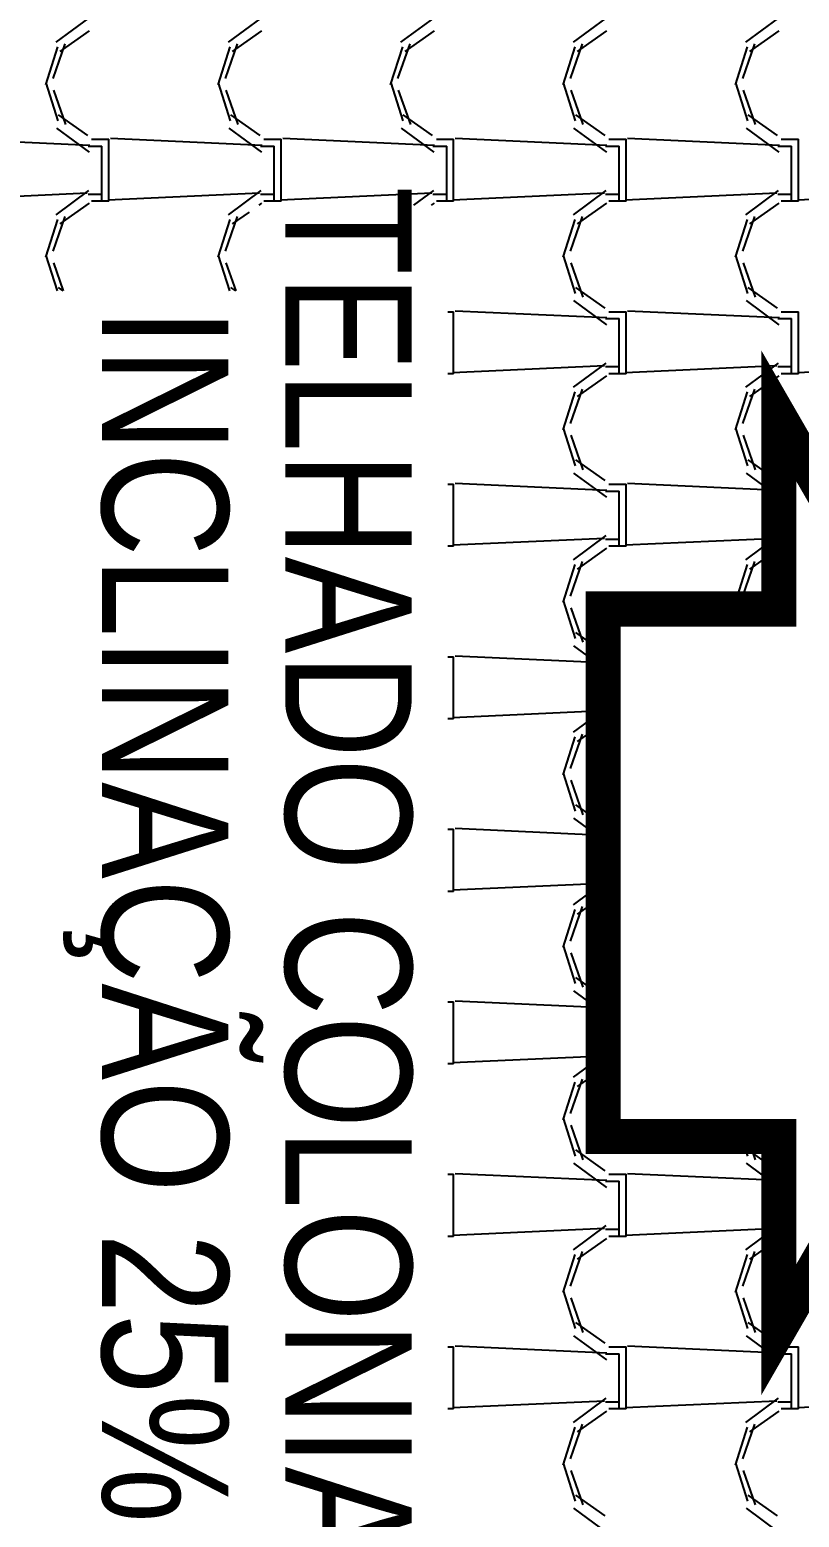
# Model space of a CAD drawing. Header units: millimetres. Extents: x -336 to -33, y -135 to 770.
# Drawn here: x -308.915 to -307.576, y 714.921 to 717.507 of the extents above; entities that cross this region are included whole.
import ezdxf
from ezdxf.enums import TextEntityAlignment as Align

# ---------------------------------------------------------------- set-up
doc = ezdxf.new("R2010")
doc.units = ezdxf.units.MM
doc.header["$LTSCALE"] = 50
doc.header["$MEASUREMENT"] = 0
doc.layers.get('0').update_dxf_attribs({"linetype": 'CONTINUOUS'})
doc.layers.add('-HIDRO', color=8, linetype='CONTINUOUS')
doc.layers.add('E-txt-g', color=3, linetype='CONTINUOUS')
doc.layers.add('E-Lay-9', color=9, linetype='CONTINUOUS', lineweight=9)
doc.layers.add('E-Txt-W', color=7, linetype='CONTINUOUS', lineweight=20)
doc.styles.add('F2', font='swissc.ttf')
doc.styles.add('REG60', font='romans.shx', dxfattribs={"width": 0.8, "height": 0.15})
doc.styles.add('REG80', font='romans.shx', dxfattribs={"width": 0.8, "height": 0.2})

# ---------------------------------------------------------------- blocks, each defined once
blk = doc.blocks.new('TXT-AMB75')
at = {"layer": 'E-txt-g', "style": 'REG80', "width": 0.8, "flags": 8}
blk.add_attdef('TXT', text='', height=0.2, dxfattribs=at).set_placement((0.0055, 0.2964), align=Align.CENTER)
at = {"layer": 'E-Txt-W', "style": 'REG60', "width": 0.8, "flags": 8}
blk.add_attdef('TXT', text='', height=0.15, dxfattribs=at).set_placement((0.0055, 0.0271), align=Align.CENTER)
blk = doc.blocks.new('Seta')
at = {"const_width": 2}
blk.add_lwpolyline([(10, 15), (10, 25.981), (25, 0), (10, -25.981), (10, -15), (0, -15), (0, 15)], close=True, dxfattribs=at)

msp = doc.modelspace()

# ---------------------------------------------------------------- linework, layer by layer
at = {"layer": '-HIDRO', "linetype": 'Continuous'}
for p, q in [((-308.8126, 717.5275), (-308.8696, 717.4855)), ((-308.5126, 717.5275), (-308.5696, 717.4855)), ((-308.2126, 717.5275), (-308.2696, 717.4855)), ((-307.9126, 717.5275), (-307.9696, 717.4855)), ((-307.6126, 717.5275), (-307.6696, 717.4855)), ((-308.8115, 717.5054), (-308.8625, 717.4694)), ((-308.5115, 717.5054), (-308.5625, 717.4694)), ((-308.2115, 717.5054), (-308.2625, 717.4694)), ((-307.9115, 717.5054), (-307.9625, 717.4694)), ((-307.6115, 717.5054), (-307.6625, 717.4694)), ((-308.8666, 717.4774), (-308.8876, 717.4114)), ((-308.8538, 717.4824), (-308.8748, 717.4224)), ((-308.5666, 717.4774), (-308.5876, 717.4114)), ((-308.5538, 717.4824), (-308.5748, 717.4224)), ((-308.2666, 717.4774), (-308.2876, 717.4114)), ((-308.2538, 717.4824), (-308.2748, 717.4224)), ((-307.9666, 717.4774), (-307.9876, 717.4114)), ((-307.9538, 717.4824), (-307.9748, 717.4224)), ((-307.6666, 717.4774), (-307.6876, 717.4114)), ((-307.6538, 717.4824), (-307.6748, 717.4224)), ((-308.8869, 717.4146), (-308.8659, 717.3486)), ((-308.5869, 717.4146), (-308.5659, 717.3486)), ((-308.2869, 717.4146), (-308.2659, 717.3486)), ((-307.9869, 717.4146), (-307.9659, 717.3486)), ((-307.6869, 717.4146), (-307.6659, 717.3486)), ((-308.8737, 717.4021), (-308.8527, 717.3421)), ((-308.5737, 717.4021), (-308.5527, 717.3421)), ((-308.2737, 717.4021), (-308.2527, 717.3421)), ((-307.9737, 717.4021), (-307.9527, 717.3421)), ((-307.6737, 717.4021), (-307.6527, 717.3421)), ((-308.8656, 717.3592), (-308.8146, 717.3232)), ((-308.5656, 717.3592), (-308.5146, 717.3232)), ((-308.2656, 717.3592), (-308.2146, 717.3232)), ((-307.9656, 717.3592), (-307.9146, 717.3232)), ((-307.6656, 717.3592), (-307.6146, 717.3232)), ((-308.8686, 717.3361), (-308.8116, 717.2941)), ((-308.5686, 717.3361), (-308.5116, 717.2941)), ((-308.2686, 717.3361), (-308.2116, 717.2941)), ((-307.9686, 717.3361), (-307.9116, 717.2941)), ((-307.6686, 717.3361), (-307.6116, 717.2941)), ((-308.8106, 717.306), (-309.0746, 717.318)), ((-308.8134, 717.3049), (-308.7894, 717.3049)), ((-308.8074, 717.3169), (-308.7774, 717.3169)), ((-308.7894, 717.2209), (-308.7894, 717.3049)), ((-308.7774, 717.2209), (-308.7774, 717.3169)), ((-308.5106, 717.306), (-308.7746, 717.318)), ((-308.5134, 717.3049), (-308.4894, 717.3049)), ((-308.5074, 717.3169), (-308.4774, 717.3169)), ((-308.4894, 717.2209), (-308.4894, 717.3049)), ((-308.4774, 717.2209), (-308.4774, 717.3169)), ((-308.2106, 717.306), (-308.4746, 717.318)), ((-308.2134, 717.3049), (-308.1894, 717.3049)), ((-308.2074, 717.3169), (-308.1774, 717.3169)), ((-308.1894, 717.2209), (-308.1894, 717.3049)), ((-308.1774, 717.2209), (-308.1774, 717.3169)), ((-307.9106, 717.306), (-308.1746, 717.318)), ((-307.9134, 717.3049), (-307.8894, 717.3049)), ((-307.9074, 717.3169), (-307.8774, 717.3169)), ((-307.8894, 717.2209), (-307.8894, 717.3049)), ((-307.8774, 717.2209), (-307.8774, 717.3169)), ((-307.6106, 717.306), (-307.8746, 717.318)), ((-307.6134, 717.3049), (-307.5894, 717.3049)), ((-307.6074, 717.3169), (-307.5774, 717.3169)), ((-307.5894, 717.2209), (-307.5894, 717.3049)), ((-307.5774, 717.2209), (-307.5774, 717.3169)), ((-308.8126, 717.2275), (-308.8696, 717.1855)), ((-308.5126, 717.2275), (-308.5696, 717.1855)), ((-308.2126, 717.2275), (-308.2474, 717.2019)), ((-307.9126, 717.2275), (-307.9696, 717.1855)), ((-307.6126, 717.2275), (-307.6696, 717.1855)), ((-308.8151, 717.2227), (-309.0791, 717.2107)), ((-308.8115, 717.2054), (-308.8625, 717.1694)), ((-308.7894, 717.2209), (-308.8134, 717.2209)), ((-308.7774, 717.2089), (-308.8074, 717.2089)), ((-308.7894, 717.2089), (-308.7894, 717.2209)), ((-308.5151, 717.2227), (-308.7791, 717.2107)), ((-308.7774, 717.2089), (-308.7774, 717.2209)), ((-308.5115, 717.2054), (-308.5164, 717.2019)), ((-308.4894, 717.2209), (-308.5134, 717.2209)), ((-308.4774, 717.2089), (-308.5074, 717.2089)), ((-308.4894, 717.2089), (-308.4894, 717.2209)), ((-308.2151, 717.2227), (-308.4791, 717.2107)), ((-308.4774, 717.2089), (-308.4774, 717.2209)), ((-308.2115, 717.2054), (-308.2163, 717.2019)), ((-308.1894, 717.2209), (-308.2134, 717.2209)), ((-308.1774, 717.2089), (-308.2074, 717.2089)), ((-308.1894, 717.2089), (-308.1894, 717.2209)), ((-307.9151, 717.2227), (-308.1791, 717.2107)), ((-308.1774, 717.2089), (-308.1774, 717.2209)), ((-307.9115, 717.2054), (-307.9625, 717.1694)), ((-307.8894, 717.2209), (-307.9134, 717.2209)), ((-307.8774, 717.2089), (-307.9074, 717.2089)), ((-307.8894, 717.2089), (-307.8894, 717.2209)), ((-307.6151, 717.2227), (-307.8791, 717.2107)), ((-307.8774, 717.2089), (-307.8774, 717.2209)), ((-307.6115, 717.2054), (-307.6625, 717.1694)), ((-307.5894, 717.2209), (-307.6134, 717.2209)), ((-307.5774, 717.2089), (-307.6074, 717.2089)), ((-307.5894, 717.2089), (-307.5894, 717.2209)), ((-307.3151, 717.2227), (-307.5791, 717.2107)), ((-307.5774, 717.2089), (-307.5774, 717.2209)), ((-308.8666, 717.1774), (-308.8876, 717.1114)), ((-308.8538, 717.1824), (-308.8748, 717.1224)), ((-308.5666, 717.1774), (-308.5876, 717.1114)), ((-308.5538, 717.1824), (-308.5748, 717.1224)), ((-308.5332, 717.19), (-308.5625, 717.1694)), ((-307.9666, 717.1774), (-307.9876, 717.1114)), ((-307.9538, 717.1824), (-307.9748, 717.1224)), ((-307.6666, 717.1774), (-307.6876, 717.1114)), ((-307.6538, 717.1824), (-307.6748, 717.1224)), ((-308.8869, 717.1146), (-308.8673, 717.0533)), ((-308.8737, 717.1021), (-308.8566, 717.0533)), ((-308.5869, 717.1146), (-308.5673, 717.0533)), ((-308.5737, 717.1021), (-308.5566, 717.0533)), ((-307.9869, 717.1146), (-307.9659, 717.0486)), ((-307.9737, 717.1021), (-307.9527, 717.0421)), ((-307.6869, 717.1146), (-307.6659, 717.0486)), ((-307.6737, 717.1021), (-307.6527, 717.0421)), ((-308.8656, 717.0592), (-308.8571, 717.0533)), ((-308.5656, 717.0592), (-308.5571, 717.0533)), ((-307.9656, 717.0592), (-307.9146, 717.0232)), ((-307.6656, 717.0592), (-307.6146, 717.0232)), ((-307.9686, 717.0361), (-307.9116, 716.9941)), ((-307.6686, 717.0361), (-307.6116, 716.9941)), ((-308.1874, 717.0169), (-308.1774, 717.0169)), ((-308.1774, 716.9209), (-308.1774, 717.0169)), ((-307.9106, 717.006), (-308.1746, 717.018)), ((-307.9134, 717.0049), (-307.8894, 717.0049)), ((-307.9074, 717.0169), (-307.8774, 717.0169)), ((-307.8894, 716.9209), (-307.8894, 717.0049)), ((-307.8774, 716.9209), (-307.8774, 717.0169)), ((-307.6106, 717.006), (-307.8746, 717.018)), ((-307.6134, 717.0049), (-307.5894, 717.0049)), ((-307.6074, 717.0169), (-307.5774, 717.0169)), ((-307.5894, 716.9209), (-307.5894, 717.0049)), ((-307.5774, 716.9209), (-307.5774, 717.0169)), ((-307.9151, 716.9227), (-308.1791, 716.9107)), ((-308.1774, 716.9089), (-308.1774, 716.9209)), ((-307.9126, 716.9275), (-307.9696, 716.8855)), ((-307.8894, 716.9209), (-307.9134, 716.9209)), ((-307.8894, 716.9089), (-307.8894, 716.9209)), ((-307.6151, 716.9227), (-307.8791, 716.9107)), ((-307.8774, 716.9089), (-307.8774, 716.9209)), ((-307.6126, 716.9275), (-307.6696, 716.8855)), ((-307.5894, 716.9209), (-307.6134, 716.9209)), ((-307.5894, 716.9089), (-307.5894, 716.9209)), ((-307.3151, 716.9227), (-307.5791, 716.9107)), ((-307.5774, 716.9089), (-307.5774, 716.9209)), ((-308.1774, 716.9089), (-308.1874, 716.9089)), ((-307.9115, 716.9054), (-307.9625, 716.8694)), ((-307.8774, 716.9089), (-307.9074, 716.9089)), ((-307.6115, 716.9054), (-307.6625, 716.8694)), ((-307.5774, 716.9089), (-307.6074, 716.9089)), ((-307.9666, 716.8774), (-307.9876, 716.8114)), ((-307.9538, 716.8824), (-307.9748, 716.8224)), ((-307.6666, 716.8774), (-307.6876, 716.8114)), ((-307.6538, 716.8824), (-307.6748, 716.8224)), ((-307.9869, 716.8146), (-307.9659, 716.7486)), ((-307.6869, 716.8146), (-307.6659, 716.7486)), ((-307.9737, 716.8021), (-307.9527, 716.7421)), ((-307.6737, 716.8021), (-307.6527, 716.7421)), ((-307.9686, 716.7361), (-307.9116, 716.6941)), ((-307.9656, 716.7592), (-307.9146, 716.7232)), ((-307.6686, 716.7361), (-307.6116, 716.6941)), ((-307.6656, 716.7592), (-307.6146, 716.7232)), ((-308.1874, 716.7169), (-308.1774, 716.7169)), ((-308.1774, 716.6209), (-308.1774, 716.7169)), ((-307.9106, 716.706), (-308.1746, 716.718)), ((-307.9074, 716.7169), (-307.8774, 716.7169)), ((-307.8774, 716.6209), (-307.8774, 716.7169)), ((-307.6115, 716.706), (-307.8746, 716.718)), ((-307.9134, 716.7049), (-307.8894, 716.7049)), ((-307.8894, 716.6209), (-307.8894, 716.7049)), ((-307.6134, 716.7049), (-307.6115, 716.7049)), ((-308.1774, 716.6089), (-308.1874, 716.6089)), ((-307.9151, 716.6227), (-308.1791, 716.6107)), ((-308.1774, 716.6089), (-308.1774, 716.6209)), ((-307.9126, 716.6275), (-307.9696, 716.5855)), ((-307.9115, 716.6054), (-307.9625, 716.5694)), ((-307.8894, 716.6209), (-307.9134, 716.6209)), ((-307.8774, 716.6089), (-307.9074, 716.6089)), ((-307.8894, 716.6089), (-307.8894, 716.6209)), ((-307.6151, 716.6227), (-307.8791, 716.6107)), ((-307.8774, 716.6089), (-307.8774, 716.6209)), ((-307.6126, 716.6275), (-307.6696, 716.5855)), ((-307.6115, 716.6053), (-307.6625, 716.5694)), ((-307.6115, 716.6209), (-307.6134, 716.6209)), ((-307.9538, 716.5824), (-307.9748, 716.5224)), ((-307.6538, 716.5824), (-307.6748, 716.5224)), ((-307.9666, 716.5774), (-307.9876, 716.5114)), ((-307.6666, 716.5774), (-307.6876, 716.5114)), ((-307.9869, 716.5146), (-307.9659, 716.4486)), ((-307.9737, 716.5021), (-307.9527, 716.4421)), ((-307.6869, 716.5146), (-307.6822, 716.4998)), ((-307.6737, 716.5021), (-307.6729, 716.4998)), ((-307.9656, 716.4592), (-307.9173, 716.4251)), ((-307.9686, 716.4361), (-307.9173, 716.3983)), ((-308.1874, 716.4169), (-308.1774, 716.4169)), ((-308.1774, 716.3209), (-308.1774, 716.4169)), ((-307.9173, 716.4063), (-308.1746, 716.418)), ((-307.9173, 716.3226), (-308.1791, 716.3107)), ((-308.1774, 716.3089), (-308.1774, 716.3209)), ((-307.9173, 716.3241), (-307.9696, 716.2855)), ((-308.1774, 716.3089), (-308.1874, 716.3089)), ((-307.9173, 716.3013), (-307.9625, 716.2694)), ((-307.9666, 716.2774), (-307.9876, 716.2114)), ((-307.9538, 716.2824), (-307.9748, 716.2224)), ((-307.9869, 716.2146), (-307.9659, 716.1486)), ((-307.9737, 716.2021), (-307.9527, 716.1421)), ((-307.9655, 716.1592), (-307.9173, 716.1251)), ((-308.1874, 716.1169), (-308.1774, 716.1169)), ((-308.1774, 716.0209), (-308.1774, 716.1169)), ((-307.9173, 716.1063), (-308.1746, 716.118)), ((-307.9686, 716.1361), (-307.9173, 716.0983)), ((-307.9173, 716.0226), (-308.1791, 716.0107)), ((-308.1774, 716.0089), (-308.1774, 716.0209)), ((-307.9173, 716.0241), (-307.9696, 715.9855)), ((-308.1774, 716.0089), (-308.1874, 716.0089)), ((-307.9173, 716.0013), (-307.9625, 715.9694)), ((-307.9666, 715.9774), (-307.9876, 715.9114)), ((-307.9538, 715.9824), (-307.9748, 715.9224)), ((-307.9869, 715.9146), (-307.9659, 715.8486)), ((-307.9737, 715.9021), (-307.9527, 715.8421)), ((-307.9655, 715.8592), (-307.9173, 715.8251)), ((-307.9686, 715.8361), (-307.9173, 715.7983)), ((-308.1874, 715.8169), (-308.1774, 715.8169)), ((-308.1774, 715.7209), (-308.1774, 715.8169)), ((-307.9173, 715.8063), (-308.1746, 715.818)), ((-308.1774, 715.7089), (-308.1874, 715.7089)), ((-307.9173, 715.7226), (-308.1791, 715.7107)), ((-308.1774, 715.7089), (-308.1774, 715.7209)), ((-307.9173, 715.7241), (-307.9696, 715.6856)), ((-307.9173, 715.7013), (-307.9625, 715.6694)), ((-307.9666, 715.6774), (-307.9876, 715.6114)), ((-307.9538, 715.6824), (-307.9748, 715.6224)), ((-307.9869, 715.6146), (-307.9659, 715.5486)), ((-307.9737, 715.6021), (-307.9527, 715.5421)), ((-307.6767, 715.5825), (-307.6659, 715.5486)), ((-307.6669, 715.5825), (-307.6527, 715.5421)), ((-307.9655, 715.5592), (-307.9145, 715.5232)), ((-307.6655, 715.5592), (-307.6145, 715.5232)), ((-307.9686, 715.5361), (-307.9116, 715.4941)), ((-307.6686, 715.5361), (-307.6116, 715.4941)), ((-308.1874, 715.5169), (-308.1774, 715.5169)), ((-308.1774, 715.4209), (-308.1774, 715.5169)), ((-307.9106, 715.506), (-308.1746, 715.518)), ((-307.9134, 715.5049), (-307.8894, 715.5049)), ((-307.9074, 715.5169), (-307.8774, 715.5169)), ((-307.8894, 715.4209), (-307.8894, 715.5049)), ((-307.8774, 715.4209), (-307.8774, 715.5169)), ((-307.6115, 715.506), (-307.8746, 715.518)), ((-307.6134, 715.5049), (-307.6115, 715.5049)), ((-307.9151, 715.4227), (-308.1791, 715.4107)), ((-308.1774, 715.4089), (-308.1774, 715.4209)), ((-307.9126, 715.4276), (-307.9696, 715.3856)), ((-307.8894, 715.4209), (-307.9134, 715.4209)), ((-307.8894, 715.4089), (-307.8894, 715.4209)), ((-307.6151, 715.4227), (-307.8791, 715.4107)), ((-307.8774, 715.4089), (-307.8774, 715.4209)), ((-307.6126, 715.4276), (-307.6696, 715.3856)), ((-307.6115, 715.4209), (-307.6134, 715.4209)), ((-308.1774, 715.4089), (-308.1874, 715.4089)), ((-307.9115, 715.4053), (-307.9625, 715.3693)), ((-307.8774, 715.4089), (-307.9074, 715.4089)), ((-307.6115, 715.4053), (-307.6625, 715.3693)), ((-307.9666, 715.3774), (-307.9876, 715.3114)), ((-307.9537, 715.3824), (-307.9747, 715.3224)), ((-307.6666, 715.3774), (-307.6876, 715.3114)), ((-307.6537, 715.3824), (-307.6747, 715.3224)), ((-307.9869, 715.3146), (-307.9659, 715.2486)), ((-307.6869, 715.3146), (-307.6659, 715.2486)), ((-307.9737, 715.3021), (-307.9527, 715.2421)), ((-307.6737, 715.3021), (-307.6527, 715.2421)), ((-307.9686, 715.2361), (-307.9116, 715.1941)), ((-307.9655, 715.2592), (-307.9145, 715.2232)), ((-307.6686, 715.2361), (-307.6116, 715.1941)), ((-307.6655, 715.2592), (-307.6145, 715.2232)), ((-308.1874, 715.2169), (-308.1774, 715.2169)), ((-308.1774, 715.1209), (-308.1774, 715.2169)), ((-307.9106, 715.206), (-308.1746, 715.218)), ((-307.9074, 715.2169), (-307.8774, 715.2169)), ((-307.8774, 715.1209), (-307.8774, 715.2169)), ((-307.6106, 715.206), (-307.8746, 715.218)), ((-307.6074, 715.2169), (-307.5774, 715.2169)), ((-307.5774, 715.1209), (-307.5774, 715.2169)), ((-307.9134, 715.2049), (-307.8894, 715.2049)), ((-307.8894, 715.1209), (-307.8894, 715.2049)), ((-307.6134, 715.2049), (-307.5894, 715.2049)), ((-307.5894, 715.1209), (-307.5894, 715.2049)), ((-308.1774, 715.1089), (-308.1874, 715.1089)), ((-307.9151, 715.1227), (-308.1791, 715.1107)), ((-308.1774, 715.1089), (-308.1774, 715.1209)), ((-307.9126, 715.1276), (-307.9696, 715.0856)), ((-307.9115, 715.1053), (-307.9625, 715.0693)), ((-307.8894, 715.1209), (-307.9134, 715.1209)), ((-307.8774, 715.1089), (-307.9074, 715.1089)), ((-307.8894, 715.1089), (-307.8894, 715.1209)), ((-307.6151, 715.1227), (-307.8791, 715.1107)), ((-307.8774, 715.1089), (-307.8774, 715.1209)), ((-307.6126, 715.1276), (-307.6696, 715.0856)), ((-307.6115, 715.1053), (-307.6625, 715.0693)), ((-307.5894, 715.1209), (-307.6134, 715.1209)), ((-307.5774, 715.1089), (-307.6074, 715.1089)), ((-307.5894, 715.1089), (-307.5894, 715.1209)), ((-307.3151, 715.1227), (-307.5791, 715.1107)), ((-307.5774, 715.1089), (-307.5774, 715.1209)), ((-307.9537, 715.0824), (-307.9747, 715.0224)), ((-307.6537, 715.0824), (-307.6747, 715.0224)), ((-307.9666, 715.0774), (-307.9876, 715.0114)), ((-307.6666, 715.0774), (-307.6876, 715.0114)), ((-307.9869, 715.0146), (-307.9659, 714.9486)), ((-307.9737, 715.0021), (-307.9527, 714.9421)), ((-307.6869, 715.0146), (-307.6659, 714.9486)), ((-307.6737, 715.0021), (-307.6527, 714.9421)), ((-307.9655, 714.9592), (-307.9145, 714.9232)), ((-307.6655, 714.9592), (-307.6145, 714.9232)), ((-307.9686, 714.9361), (-307.9116, 714.8941)), ((-307.6686, 714.9361), (-307.6116, 714.8941))]:
    msp.add_line(p, q, dxfattribs=at)

# ---------------------------------------------------------------- block references
ref = msp.add_blockref('TXT-AMB75', (-308.9025, 715.9755), dxfattribs=dict(xscale=1.458, yscale=1.458, zscale=1.458, rotation=270))
ref.add_attrib('TXT', 'TELHADO COLONIAL', dxfattribs={"layer": 'E-txt-g', "color": 2, "height": 0.22, "rotation": 270, "style": 'F2'}).set_placement((-308.4703, 715.9676), align=Align.CENTER)
ref.add_attrib('TXT', 'INCLINAÇÃO 25%', dxfattribs={"layer": 'E-Txt-W', "height": 0.22, "rotation": 270, "style": 'F2'}).set_placement((-308.7892, 715.9676), align=Align.CENTER)
at = {"layer": 'E-Lay-9', "color": 6, "xscale": -0.03057599999997219, "yscale": 0.03057599999997219, "zscale": 0.03057599999997219, "rotation": 180}
msp.add_blockref('Seta', (-307.9173, 716.0412), dxfattribs=at)

doc.saveas('drawing.dxf')
